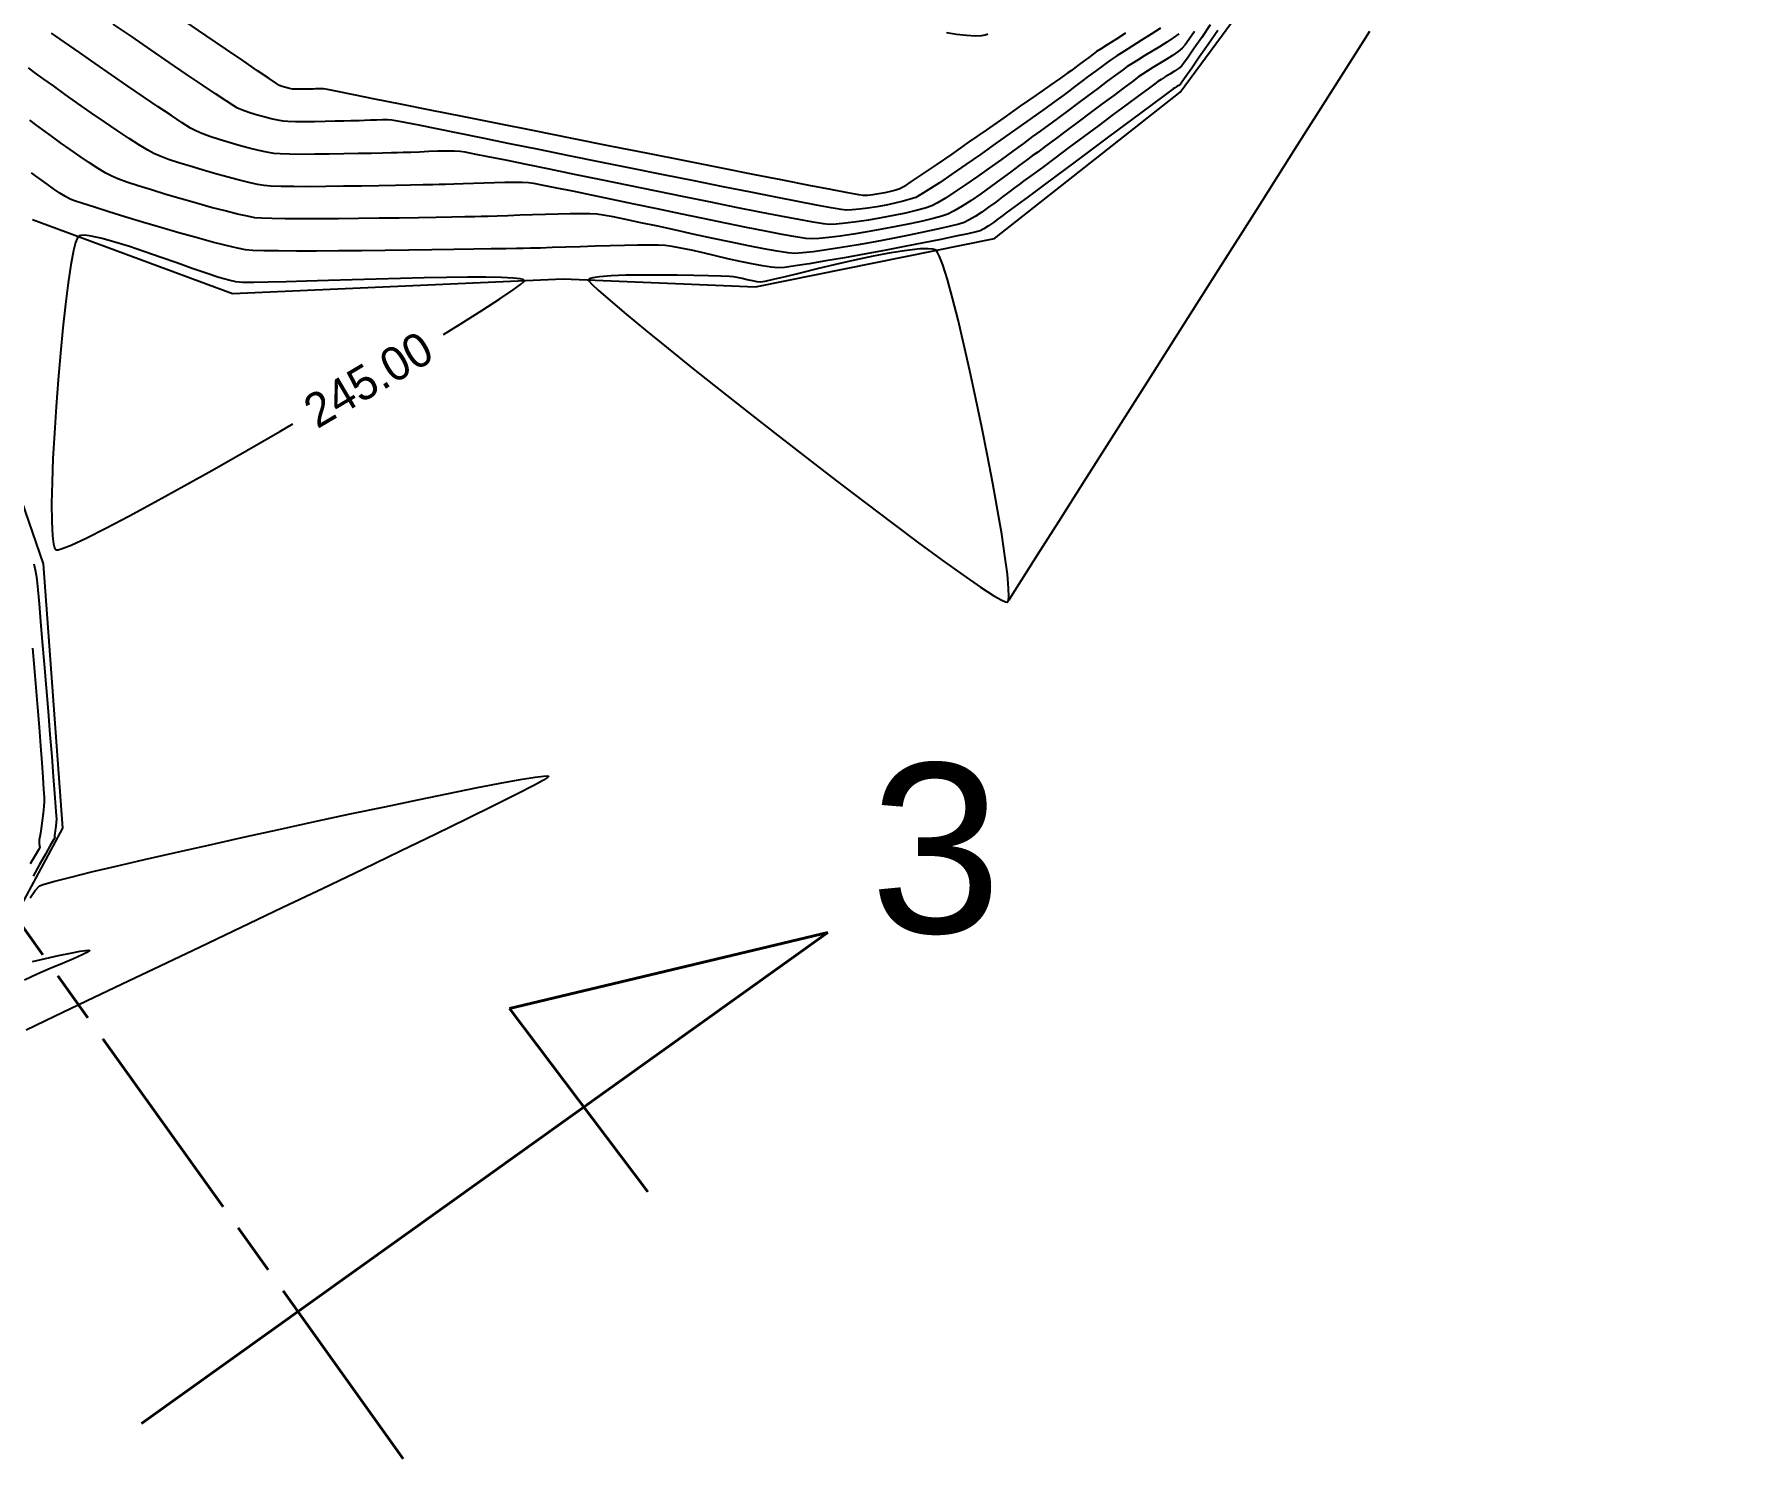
# Model space of a CAD drawing. Header units: metres. Extents: x 708931 to 723899, y 5405153 to 5413472.
# Drawn here: x 710080.5 to 710281.3, y 5411825.4 to 5411993.5 of the extents above; entities that cross this region are included whole.
import ezdxf

# ---------------------------------------------------------------- set-up
doc = ezdxf.new("R2010")
doc.units = ezdxf.units.M
doc.header["$LTSCALE"] = 12.7
doc.header["$MEASUREMENT"] = 0
doc.linetypes.add('ACAD_ISO08W100', pattern=[36, 24, -3, 6, -3])
for name, color, linetype in [('CONT-MJR1', 252, 'Continuous'), ('CONT-MNR1', 251, 'Continuous'), ('contornos2', 7, 'Continuous')]:
    doc.layers.add(name, color=color, linetype=linetype)
doc.layers.add('corte', color=214, linetype='ACAD_ISO08W100', lineweight=40)

msp = doc.modelspace()

# ---------------------------------------------------------------- linework, layer by layer
at = {"layer": 'CONT-MJR1', "flags": 128}
for points, elevation in [([(710213.46, 5411994.2), (710212.36, 5411993.5), (710211.22, 5411992.78), (710210.13, 5411992.09), (710209.14, 5411991.46), (710208.32, 5411990.94), (710207.75, 5411990.55), (710207.2, 5411990.16), (710206.54, 5411989.67), (710205.79, 5411989.12), (710204.99, 5411988.52), (710204.17, 5411987.91), (710203.38, 5411987.3), (710202.63, 5411986.74), (710201.97, 5411986.25), (710201.42, 5411985.86), (710200.89, 5411985.47), (710199.98, 5411984.82), (710198.77, 5411983.95), (710197.32, 5411982.92), (710195.7, 5411981.77), (710193.98, 5411980.55), (710192.22, 5411979.31), (710190.49, 5411978.1), (710188.85, 5411976.97), (710187.38, 5411975.97), (710186.13, 5411975.15), (710185.18, 5411974.56), (710184.59, 5411974.24), (710183.93, 5411974.01), (710183.09, 5411973.77), (710182.12, 5411973.54), (710181.08, 5411973.33), (710180, 5411973.14), (710178.94, 5411972.97), (710177.95, 5411972.85), (710177.08, 5411972.77), (710176.38, 5411972.74), (710175.79, 5411972.82), (710174.61, 5411973.02), (710172.88, 5411973.33), (710170.68, 5411973.75), (710168.07, 5411974.26), (710165.11, 5411974.84), (710161.87, 5411975.48), (710158.42, 5411976.17), (710154.8, 5411976.9), (710151.1, 5411977.64), (710147.37, 5411978.4), (710143.68, 5411979.14), (710140.09, 5411979.87), (710136.67, 5411980.57), (710133.48, 5411981.21), (710130.58, 5411981.8), (710128.04, 5411982.31), (710125.92, 5411982.74), (710124.29, 5411983.06), (710123.21, 5411983.27), (710122.74, 5411983.35), (710122.25, 5411983.37), (710121.63, 5411983.37), (710120.94, 5411983.35), (710120.21, 5411983.33), (710119.51, 5411983.3), (710118.89, 5411983.27), (710118.4, 5411983.26), (710117.89, 5411983.25), (710117.08, 5411983.23), (710116.03, 5411983.21), (710114.85, 5411983.18), (710113.62, 5411983.16), (710112.43, 5411983.15), (710111.35, 5411983.15), (710110.48, 5411983.17), (710109.9, 5411983.22), (710109.27, 5411983.33), (710108.49, 5411983.51), (710107.62, 5411983.73), (710106.72, 5411983.99), (710105.87, 5411984.26), (710105.11, 5411984.53), (710104.53, 5411984.77), (710104.08, 5411985.04), (710103.19, 5411985.61), (710101.92, 5411986.46), (710100.33, 5411987.53), (710098.48, 5411988.78), (710096.45, 5411990.16), (710094.29, 5411991.64), (710092.07, 5411993.16), (710089.84, 5411994.69)], 240), ([(710238.15, 5411993.79), (710233.79, 5411986.93), (710229.31, 5411979.88), (710224.8, 5411972.77), (710220.32, 5411965.72), (710215.97, 5411958.86), (710211.82, 5411952.33), (710207.96, 5411946.24), (710204.47, 5411940.74), (710201.42, 5411935.95), (710198.92, 5411932), (710197.02, 5411929.02), (710196.01, 5411927.42), (710195.56, 5411926.72), (710195.43, 5411926.51), (710195.41, 5411926.48), (710195.41, 5411926.48), (710195.41, 5411926.48), (710195.41, 5411926.48)], 245), ([(710128.82, 5411958.06), (710130.8, 5411959.28), (710133.38, 5411960.89), (710135.5, 5411962.26), (710137.08, 5411963.33), (710137.92, 5411963.94), (710138.27, 5411964.26), (710138.37, 5411964.39), (710138.38, 5411964.43), (710138.35, 5411964.47), (710138.23, 5411964.54), (710137.88, 5411964.63), (710137.1, 5411964.72), (710135.68, 5411964.79), (710133.85, 5411964.82), (710131.67, 5411964.82), (710129.21, 5411964.79), (710126.55, 5411964.73), (710123.75, 5411964.66), (710120.89, 5411964.58), (710118.04, 5411964.49), (710115.27, 5411964.41), (710112.65, 5411964.33), (710110.26, 5411964.26), (710108.16, 5411964.22), (710106.43, 5411964.2), (710105.13, 5411964.21), (710104.34, 5411964.26), (710103.49, 5411964.45), (710102.3, 5411964.8), (710100.84, 5411965.28), (710099.17, 5411965.86), (710097.37, 5411966.5), (710095.49, 5411967.16), (710093.6, 5411967.82), (710091.76, 5411968.43), (710090.05, 5411968.97), (710088.53, 5411969.39), (710087.26, 5411969.67), (710086.48, 5411969.76), (710086.04, 5411969.74), (710085.83, 5411969.68), (710085.75, 5411969.63), (710085.7, 5411969.58), (710085.59, 5411969.4), (710085.41, 5411968.93), (710085.17, 5411967.97), (710084.86, 5411966.29), (710084.54, 5411964.15), (710084.23, 5411961.65), (710083.92, 5411958.85), (710083.62, 5411955.85), (710083.35, 5411952.72), (710083.11, 5411949.55), (710082.91, 5411946.43), (710082.74, 5411943.43), (710082.63, 5411940.63), (710082.58, 5411938.13), (710082.59, 5411936), (710082.67, 5411934.32), (710082.79, 5411933.36), (710082.91, 5411932.89), (710083.01, 5411932.71), (710083.07, 5411932.66), (710083.13, 5411932.64), (710083.34, 5411932.65), (710083.84, 5411932.79), (710084.87, 5411933.2), (710086.67, 5411934.04), (710088.97, 5411935.19), (710091.7, 5411936.63), (710094.8, 5411938.31), (710098.21, 5411940.19), (710101.83, 5411942.22), (710105.62, 5411944.37), (710109.5, 5411946.6), (710111.05, 5411947.5)], 245)]:
    msp.add_lwpolyline(points, dxfattribs=dict(at, elevation=elevation))
at = {"layer": 'CONT-MJR1', "elevation": 245, "flags": 128}
msp.add_lwpolyline([(710195.41, 5411926.48), (710195.45, 5411926.53), (710195.52, 5411926.7), (710195.57, 5411927.15), (710195.55, 5411928.1), (710195.4, 5411929.78), (710195.12, 5411931.93), (710194.73, 5411934.49), (710194.25, 5411937.36), (710193.69, 5411940.48), (710193.06, 5411943.75), (710192.39, 5411947.11), (710191.69, 5411950.47), (710190.98, 5411953.75), (710190.27, 5411956.88), (710189.58, 5411959.78), (710188.92, 5411962.36), (710188.32, 5411964.55), (710187.78, 5411966.28), (710187.4, 5411967.26), (710187.17, 5411967.74), (710187.03, 5411967.94), (710186.96, 5411967.99), (710186.87, 5411968.04), (710186.61, 5411968.12), (710186.07, 5411968.18), (710185.09, 5411968.16), (710183.52, 5411967.98), (710181.64, 5411967.68), (710179.55, 5411967.28), (710177.35, 5411966.81), (710175.11, 5411966.31), (710172.94, 5411965.8), (710170.93, 5411965.31), (710169.17, 5411964.88), (710167.75, 5411964.53), (710166.77, 5411964.31), (710166.31, 5411964.22), (710165.87, 5411964.27), (710165.31, 5411964.38), (710164.7, 5411964.52), (710164.08, 5411964.67), (710163.52, 5411964.79), (710163.08, 5411964.86), (710162.6, 5411964.89), (710161.58, 5411964.92), (710160.14, 5411964.97), (710158.38, 5411965.01), (710156.42, 5411965.05), (710154.35, 5411965.07), (710152.3, 5411965.07), (710150.36, 5411965.04), (710148.64, 5411964.98), (710147.26, 5411964.87), (710146.47, 5411964.75), (710146.09, 5411964.64), (710145.96, 5411964.55), (710145.93, 5411964.51), (710145.93, 5411964.47), (710146.02, 5411964.33), (710146.33, 5411963.99), (710147.08, 5411963.29), (710148.5, 5411962.05), (710150.39, 5411960.45), (710152.69, 5411958.55), (710155.35, 5411956.39), (710158.3, 5411954.02), (710161.48, 5411951.5), (710164.83, 5411948.86), (710168.28, 5411946.16), (710171.77, 5411943.45), (710175.24, 5411940.78), (710178.64, 5411938.19), (710181.89, 5411935.74), (710184.93, 5411933.47), (710187.71, 5411931.43), (710190.15, 5411929.68), (710192.21, 5411928.26), (710193.81, 5411927.22), (710194.73, 5411926.7), (710195.18, 5411926.5), (710195.36, 5411926.47)], close=True, dxfattribs=at)
at = {"layer": 'CONT-MNR1', "flags": 128}
for points, elevation in [([(710209.35, 5411993.61), (710208.19, 5411992.88), (710207.17, 5411992.22), (710206.38, 5411991.72), (710205.94, 5411991.43), (710205.54, 5411991.14), (710205.02, 5411990.76), (710204.45, 5411990.33), (710203.88, 5411989.9), (710203.37, 5411989.52), (710202.96, 5411989.22), (710202.55, 5411988.93), (710201.67, 5411988.31), (710200.4, 5411987.42), (710198.8, 5411986.3), (710196.97, 5411985.02), (710194.98, 5411983.63), (710192.9, 5411982.18), (710190.83, 5411980.74), (710188.83, 5411979.35), (710186.98, 5411978.08), (710185.36, 5411976.98), (710184.06, 5411976.1), (710183.14, 5411975.5), (710182.69, 5411975.23), (710182.23, 5411975.08), (710181.62, 5411974.92), (710180.93, 5411974.77), (710180.21, 5411974.64), (710179.51, 5411974.54), (710178.88, 5411974.47), (710178.39, 5411974.45), (710177.85, 5411974.53), (710176.55, 5411974.77), (710174.57, 5411975.15), (710172, 5411975.65), (710168.91, 5411976.25), (710165.39, 5411976.95), (710161.51, 5411977.71), (710157.35, 5411978.54), (710153, 5411979.4), (710148.53, 5411980.29), (710144.03, 5411981.19), (710139.57, 5411982.08), (710135.23, 5411982.95), (710131.1, 5411983.77), (710127.26, 5411984.54), (710123.78, 5411985.23), (710120.75, 5411985.84), (710118.24, 5411986.34), (710116.34, 5411986.72), (710115.13, 5411986.96), (710114.68, 5411987.05), (710114.41, 5411987.05), (710114.06, 5411987.04), (710113.71, 5411987.03), (710113.44, 5411987.02), (710113.11, 5411987.01), (710112.56, 5411987), (710111.93, 5411986.99), (710111.37, 5411986.99), (710111.01, 5411987.01), (710110.66, 5411987.08), (710110.23, 5411987.19), (710109.8, 5411987.33), (710109.47, 5411987.45), (710109.13, 5411987.68), (710108.24, 5411988.27), (710106.9, 5411989.18), (710105.16, 5411990.37), (710103.1, 5411991.77), (710100.79, 5411993.34), (710098.3, 5411995.04)], 239), ([(710217.51, 5411993.79), (710216.88, 5411992.89), (710216.38, 5411992.22), (710216.05, 5411991.83), (710215.57, 5411991.43), (710214.91, 5411990.98), (710214.16, 5411990.5), (710213.36, 5411990.02), (710212.58, 5411989.55), (710211.9, 5411989.14), (710211.36, 5411988.79), (710210.93, 5411988.48), (710210.18, 5411987.92), (710209.16, 5411987.17), (710207.95, 5411986.27), (710206.61, 5411985.27), (710205.18, 5411984.2), (710203.73, 5411983.12), (710202.33, 5411982.08), (710201.03, 5411981.11), (710199.89, 5411980.27), (710198.98, 5411979.59), (710198.34, 5411979.13), (710197.66, 5411978.63), (710196.79, 5411977.98), (710195.76, 5411977.22), (710194.63, 5411976.38), (710193.45, 5411975.52), (710192.26, 5411974.67), (710191.11, 5411973.87), (710190.05, 5411973.18), (710189.13, 5411972.63), (710188.39, 5411972.26), (710187.68, 5411972.02), (710186.66, 5411971.74), (710185.37, 5411971.44), (710183.89, 5411971.11), (710182.27, 5411970.79), (710180.57, 5411970.47), (710178.87, 5411970.17), (710177.22, 5411969.89), (710175.68, 5411969.66), (710174.31, 5411969.49), (710173.18, 5411969.37), (710172.35, 5411969.34), (710171.62, 5411969.4), (710170.42, 5411969.59), (710168.81, 5411969.87), (710166.84, 5411970.25), (710164.6, 5411970.69), (710162.13, 5411971.19), (710159.51, 5411971.73), (710156.8, 5411972.29), (710154.06, 5411972.87), (710151.36, 5411973.44), (710148.76, 5411973.98), (710146.32, 5411974.49), (710144.12, 5411974.95), (710142.21, 5411975.34), (710140.65, 5411975.65), (710139.52, 5411975.86), (710138.88, 5411975.95), (710138.12, 5411975.99), (710137.17, 5411976.01), (710136.06, 5411975.99), (710134.86, 5411975.97), (710133.61, 5411975.93), (710132.36, 5411975.88), (710131.15, 5411975.83), (710130.05, 5411975.79), (710129.09, 5411975.75), (710128.32, 5411975.74), (710127.59, 5411975.72), (710126.43, 5411975.7), (710124.94, 5411975.67), (710123.17, 5411975.63), (710121.22, 5411975.6), (710119.15, 5411975.56), (710117.03, 5411975.54), (710114.95, 5411975.51), (710112.98, 5411975.5), (710111.19, 5411975.51), (710109.66, 5411975.53), (710108.46, 5411975.57), (710107.68, 5411975.63), (710106.88, 5411975.77), (710105.84, 5411976), (710104.61, 5411976.3), (710103.25, 5411976.65), (710101.81, 5411977.05), (710100.35, 5411977.47), (710098.92, 5411977.9), (710097.58, 5411978.32), (710096.38, 5411978.72), (710095.39, 5411979.09), (710094.64, 5411979.4), (710093.93, 5411979.79), (710092.94, 5411980.39), (710091.72, 5411981.18), (710090.33, 5411982.11), (710088.82, 5411983.14), (710087.26, 5411984.22), (710085.69, 5411985.32), (710084.18, 5411986.38), (710082.79, 5411987.38), (710081.56, 5411988.26), (710080.56, 5411988.98), (710079.83, 5411989.51)], 242), ([(710219.36, 5411994.59), (710218.35, 5411993.12), (710217.46, 5411991.83), (710216.73, 5411990.78), (710216.21, 5411990.05), (710215.94, 5411989.7), (710215.6, 5411989.43), (710215.12, 5411989.11), (710214.59, 5411988.78), (710214.04, 5411988.45), (710213.55, 5411988.15), (710213.17, 5411987.91), (710212.8, 5411987.64), (710212.01, 5411987.06), (710210.89, 5411986.22), (710209.49, 5411985.19), (710207.9, 5411984), (710206.18, 5411982.72), (710204.41, 5411981.41), (710202.67, 5411980.11), (710201.01, 5411978.88), (710199.53, 5411977.78), (710198.28, 5411976.86), (710197.35, 5411976.17), (710196.81, 5411975.77), (710196.26, 5411975.37), (710195.59, 5411974.86), (710194.83, 5411974.29), (710194.02, 5411973.69), (710193.19, 5411973.08), (710192.37, 5411972.5), (710191.59, 5411971.99), (710190.88, 5411971.57), (710190.29, 5411971.27), (710189.69, 5411971.08), (710188.67, 5411970.82), (710187.3, 5411970.51), (710185.66, 5411970.16), (710183.81, 5411969.78), (710181.84, 5411969.39), (710179.8, 5411969.01), (710177.77, 5411968.64), (710175.83, 5411968.31), (710174.05, 5411968.03), (710172.49, 5411967.82), (710171.22, 5411967.68), (710170.33, 5411967.63), (710169.48, 5411967.7), (710168.24, 5411967.88), (710166.67, 5411968.16), (710164.84, 5411968.52), (710162.81, 5411968.94), (710160.66, 5411969.39), (710158.45, 5411969.87), (710156.25, 5411970.35), (710154.12, 5411970.82), (710152.13, 5411971.25), (710150.36, 5411971.63), (710148.86, 5411971.93), (710147.7, 5411972.15), (710146.95, 5411972.26), (710146.13, 5411972.3), (710145.06, 5411972.31), (710143.8, 5411972.3), (710142.38, 5411972.27), (710140.89, 5411972.23), (710139.36, 5411972.18), (710137.86, 5411972.13), (710136.45, 5411972.07), (710135.18, 5411972.03), (710134.1, 5411971.99), (710133.28, 5411971.97), (710132.55, 5411971.96), (710131.37, 5411971.94), (710129.82, 5411971.91), (710127.96, 5411971.88), (710125.87, 5411971.84), (710123.6, 5411971.8), (710121.23, 5411971.77), (710118.82, 5411971.74), (710116.44, 5411971.72), (710114.16, 5411971.7), (710112.04, 5411971.7), (710110.16, 5411971.71), (710108.57, 5411971.73), (710107.35, 5411971.78), (710106.56, 5411971.84), (710105.7, 5411972), (710104.51, 5411972.27), (710103.06, 5411972.63), (710101.43, 5411973.06), (710099.68, 5411973.55), (710097.87, 5411974.06), (710096.08, 5411974.59), (710094.37, 5411975.11), (710092.81, 5411975.6), (710091.47, 5411976.05), (710090.41, 5411976.43), (710089.7, 5411976.72), (710088.98, 5411977.1), (710088.09, 5411977.64), (710087.05, 5411978.31), (710085.94, 5411979.07), (710084.78, 5411979.88), (710083.63, 5411980.69), (710082.53, 5411981.49), (710081.53, 5411982.22), (710080.67, 5411982.84), (710080.01, 5411983.33)], 243), ([(710220.24, 5411993.94), (710219.09, 5411992.29), (710218.05, 5411990.78), (710217.16, 5411989.5), (710216.47, 5411988.5), (710216.01, 5411987.84), (710215.83, 5411987.58), (710215.65, 5411987.45), (710215.41, 5411987.3), (710215.17, 5411987.15), (710214.98, 5411987.03), (710214.66, 5411986.8), (710213.86, 5411986.2), (710212.65, 5411985.3), (710211.11, 5411984.16), (710209.31, 5411982.83), (710207.35, 5411981.37), (710205.31, 5411979.85), (710203.25, 5411978.32), (710201.27, 5411976.85), (710199.44, 5411975.49), (710197.84, 5411974.31), (710196.56, 5411973.36), (710195.68, 5411972.71), (710195.27, 5411972.41), (710194.86, 5411972.1), (710194.33, 5411971.71), (710193.75, 5411971.28), (710193.17, 5411970.86), (710192.63, 5411970.51), (710192.19, 5411970.28), (710191.73, 5411970.16), (710190.75, 5411969.94), (710189.33, 5411969.64), (710187.55, 5411969.28), (710185.49, 5411968.87), (710183.24, 5411968.43), (710180.88, 5411967.98), (710178.49, 5411967.54), (710176.16, 5411967.11), (710173.98, 5411966.73), (710172.01, 5411966.4), (710170.36, 5411966.15), (710169.1, 5411965.98), (710168.32, 5411965.93), (710167.52, 5411965.99), (710166.48, 5411966.15), (710165.24, 5411966.38), (710163.87, 5411966.67), (710162.42, 5411967), (710160.93, 5411967.34), (710159.48, 5411967.68), (710158.1, 5411967.99), (710156.87, 5411968.25), (710155.82, 5411968.45), (710155.01, 5411968.56), (710154.23, 5411968.6), (710153.12, 5411968.61), (710151.75, 5411968.6), (710150.19, 5411968.57), (710148.5, 5411968.53), (710146.74, 5411968.48), (710144.98, 5411968.42), (710143.27, 5411968.36), (710141.68, 5411968.31), (710140.27, 5411968.26), (710139.1, 5411968.23), (710138.25, 5411968.21), (710137.46, 5411968.2), (710136.18, 5411968.18), (710134.47, 5411968.15), (710132.4, 5411968.11), (710130.04, 5411968.07), (710127.47, 5411968.03), (710124.75, 5411968), (710121.96, 5411967.96), (710119.17, 5411967.93), (710116.44, 5411967.91), (710113.85, 5411967.9), (710111.47, 5411967.89), (710109.37, 5411967.91), (710107.62, 5411967.94), (710106.29, 5411967.98), (710105.45, 5411968.05), (710104.53, 5411968.23), (710103.2, 5411968.54), (710101.55, 5411968.97), (710099.66, 5411969.49), (710097.6, 5411970.07), (710095.46, 5411970.69), (710093.31, 5411971.33), (710091.24, 5411971.95), (710089.32, 5411972.54), (710087.63, 5411973.07), (710086.26, 5411973.51), (710085.27, 5411973.84), (710084.76, 5411974.03), (710084.21, 5411974.33), (710083.54, 5411974.75), (710082.81, 5411975.25), (710082.05, 5411975.78), (710081.33, 5411976.31), (710080.69, 5411976.78), (710080.19, 5411977.15)], 244), ([(710215.66, 5411993.52), (710214.99, 5411993.05), (710214.22, 5411992.54), (710213.37, 5411992.01), (710212.49, 5411991.47), (710211.63, 5411990.96), (710210.83, 5411990.48), (710210.12, 5411990.04), (710209.56, 5411989.67), (710208.99, 5411989.26), (710208.18, 5411988.67), (710207.19, 5411987.94), (710206.07, 5411987.1), (710204.89, 5411986.21), (710203.69, 5411985.32), (710202.53, 5411984.45), (710201.47, 5411983.66), (710200.57, 5411983), (710199.88, 5411982.49), (710199.26, 5411982.05), (710198.38, 5411981.4), (710197.29, 5411980.6), (710196.04, 5411979.69), (710194.69, 5411978.71), (710193.27, 5411977.7), (710191.86, 5411976.69), (710190.48, 5411975.74), (710189.21, 5411974.88), (710188.09, 5411974.15), (710187.16, 5411973.59), (710186.49, 5411973.25), (710185.7, 5411972.98), (710184.64, 5411972.69), (710183.37, 5411972.39), (710181.97, 5411972.09), (710180.5, 5411971.81), (710179.02, 5411971.56), (710177.6, 5411971.35), (710176.3, 5411971.18), (710175.2, 5411971.07), (710174.36, 5411971.04), (710173.7, 5411971.11), (710172.48, 5411971.31), (710170.78, 5411971.61), (710168.65, 5411972.02), (710166.17, 5411972.5), (710163.39, 5411973.05), (710160.39, 5411973.66), (710157.23, 5411974.3), (710153.98, 5411974.96), (710150.7, 5411975.63), (710147.46, 5411976.3), (710144.32, 5411976.95), (710141.35, 5411977.56), (710138.62, 5411978.12), (710136.19, 5411978.61), (710134.13, 5411979.03), (710132.5, 5411979.35), (710131.38, 5411979.56), (710130.81, 5411979.65), (710130.09, 5411979.69), (710129.19, 5411979.69), (710128.17, 5411979.67), (710127.09, 5411979.64), (710126.01, 5411979.59), (710124.99, 5411979.55), (710124.09, 5411979.52), (710123.36, 5411979.5), (710122.69, 5411979.48), (710121.65, 5411979.46), (710120.31, 5411979.43), (710118.76, 5411979.4), (710117.08, 5411979.36), (710115.34, 5411979.34), (710113.64, 5411979.32), (710112.05, 5411979.31), (710110.66, 5411979.33), (710109.54, 5411979.36), (710108.79, 5411979.43), (710108, 5411979.56), (710107.02, 5411979.78), (710105.91, 5411980.05), (710104.72, 5411980.36), (710103.52, 5411980.71), (710102.34, 5411981.07), (710101.26, 5411981.43), (710100.32, 5411981.77), (710099.59, 5411982.08), (710098.98, 5411982.42), (710098, 5411983.04), (710096.71, 5411983.88), (710095.16, 5411984.92), (710093.42, 5411986.09), (710091.56, 5411987.37), (710089.64, 5411988.69), (710087.71, 5411990.02), (710085.85, 5411991.32), (710084.11, 5411992.54), (710082.56, 5411993.62)], 241), ([(710188.22, 5411993.71), (710189.39, 5411993.51), (710190.57, 5411993.36), (710191.65, 5411993.31), (710192.37, 5411993.34), (710192.79, 5411993.42), (710193, 5411993.5), (710193.08, 5411993.55)], 239), ([(710080.48, 5411931.01), (710080.65, 5411930.27), (710080.77, 5411929.67), (710080.83, 5411929.11), (710080.95, 5411927.94), (710081.1, 5411926.27), (710081.28, 5411924.18), (710081.48, 5411921.78), (710081.7, 5411919.15), (710081.93, 5411916.38), (710082.16, 5411913.59), (710082.38, 5411910.85), (710082.59, 5411908.26), (710082.77, 5411905.91), (710082.93, 5411903.9), (710083.05, 5411902.33), (710083.13, 5411901.28), (710083.16, 5411900.86), (710083.13, 5411900.5), (710083.07, 5411900.02), (710083, 5411899.53), (710082.94, 5411899.14), (710082.91, 5411898.97), (710082.93, 5411898.84), (710082.94, 5411898.71), (710082.8, 5411898.45), (710082.41, 5411897.76), (710081.84, 5411896.74), (710081.15, 5411895.51), (710080.39, 5411894.15)], 244), ([(710080.32, 5411921.03), (710080.51, 5411918.77), (710080.71, 5411916.42), (710080.9, 5411914.05), (710081.09, 5411911.72), (710081.26, 5411909.52), (710081.41, 5411907.52), (710081.54, 5411905.79), (710081.63, 5411904.4), (710081.69, 5411903.43), (710081.71, 5411902.95), (710081.67, 5411902.36), (710081.58, 5411901.57), (710081.46, 5411900.67), (710081.33, 5411899.78), (710081.21, 5411899), (710081.12, 5411898.43), (710081.09, 5411898.18), (710081.12, 5411897.98), (710081.16, 5411897.73), (710081.17, 5411897.53), (710081.02, 5411897.26), (710080.63, 5411896.58), (710080.06, 5411895.6)], 243), ([(710080.05, 5411891.59), (710080.62, 5411892.45), (710081.13, 5411893), (710081.68, 5411893.2), (710082.94, 5411893.56), (710084.83, 5411894.04), (710087.27, 5411894.64), (710090.2, 5411895.33), (710093.53, 5411896.1), (710097.19, 5411896.94), (710101.11, 5411897.82), (710105.21, 5411898.73), (710109.41, 5411899.66), (710113.65, 5411900.58), (710117.84, 5411901.48), (710121.92, 5411902.34), (710125.8, 5411903.15), (710129.41, 5411903.89), (710132.67, 5411904.55), (710135.52, 5411905.1), (710137.88, 5411905.53), (710139.67, 5411905.82), (710140.64, 5411905.94), (710141.07, 5411905.97), (710141.21, 5411905.95), (710141.24, 5411905.93), (710141.23, 5411905.9), (710141.1, 5411905.78), (710140.64, 5411905.49), (710139.58, 5411904.9), (710137.57, 5411903.86), (710134.9, 5411902.51), (710131.65, 5411900.91), (710127.92, 5411899.09), (710123.77, 5411897.08), (710119.32, 5411894.94), (710114.64, 5411892.7), (710109.81, 5411890.4), (710104.94, 5411888.08), (710100.11, 5411885.78), (710095.4, 5411883.54), (710090.9, 5411881.4), (710086.71, 5411879.4), (710082.9, 5411877.59), (710079.57, 5411875.99)], 244), ([(710080.33, 5411884.08), (710081.86, 5411884.44), (710083.39, 5411884.78), (710084.79, 5411885.07), (710085.95, 5411885.29), (710086.62, 5411885.39), (710086.94, 5411885.41), (710087.05, 5411885.39), (710087.06, 5411885.37), (710087.06, 5411885.35), (710086.99, 5411885.28), (710086.75, 5411885.14), (710086.18, 5411884.86), (710085.16, 5411884.4), (710083.88, 5411883.85), (710082.42, 5411883.23), (710080.89, 5411882.57), (710079.36, 5411881.89)], 243)]:
    msp.add_lwpolyline(points, dxfattribs=dict(at, elevation=elevation))
at = {"layer": 'contornos2', "color": 30}
for points in [[(710080.34, 5411971.64), (710103.94, 5411962.9), (710142.97, 5411964.63), (710165.66, 5411963.68), (710193.89, 5411969.39), (710215.78, 5411986.64), (710230.3, 5412006.37), (710258.88, 5412026.29), (710272.09, 5412049.72), (710299.28, 5412082.67), (710363.13, 5412095.59), (710390.6, 5412102.77), (710421.45, 5412134.07), (710428.83, 5412151.02), (710444.93, 5412159.07), (710456, 5412173.14), (710458.01, 5412208.32), (710450.08, 5412245.32), (710450.08, 5412245.32), (710458.34, 5412346.91)], [(710078.21, 5411889.17), (710083.91, 5411899.8), (710081.63, 5411931), (710069.59, 5411965.87)]]:
    msp.add_lwpolyline(points, dxfattribs=at)
at = {"layer": 'corte', "color": 6, "ltscale": 0.08}
msp.add_line((710124.09, 5411825.38), (709829.72, 5412236.92), dxfattribs=at)
at = {"layer": 'corte', "color": 6}
msp.add_lwpolyline([(710093.19, 5411829.55), (710174.22, 5411887.51), (710136.61, 5411878.52), (710152.94, 5411856.9)], dxfattribs=at)

# ---------------------------------------------------------------- texts
at = {"layer": 'CONT-MJR1', "insert": (710119.97, 5411952.73, 245), "char_height": 4, "attachment_point": 5, "rotation": 30.6212}
msp.add_mtext('{245.00}', dxfattribs=at)
at = {"layer": 'corte', "insert": (710179.18, 5411907.45), "char_height": 20, "width": 758.2044, "attachment_point": 1}
msp.add_mtext('{\\fArial|b0|i0|c0|p34;3}', dxfattribs=at)

doc.saveas('drawing.dxf')
